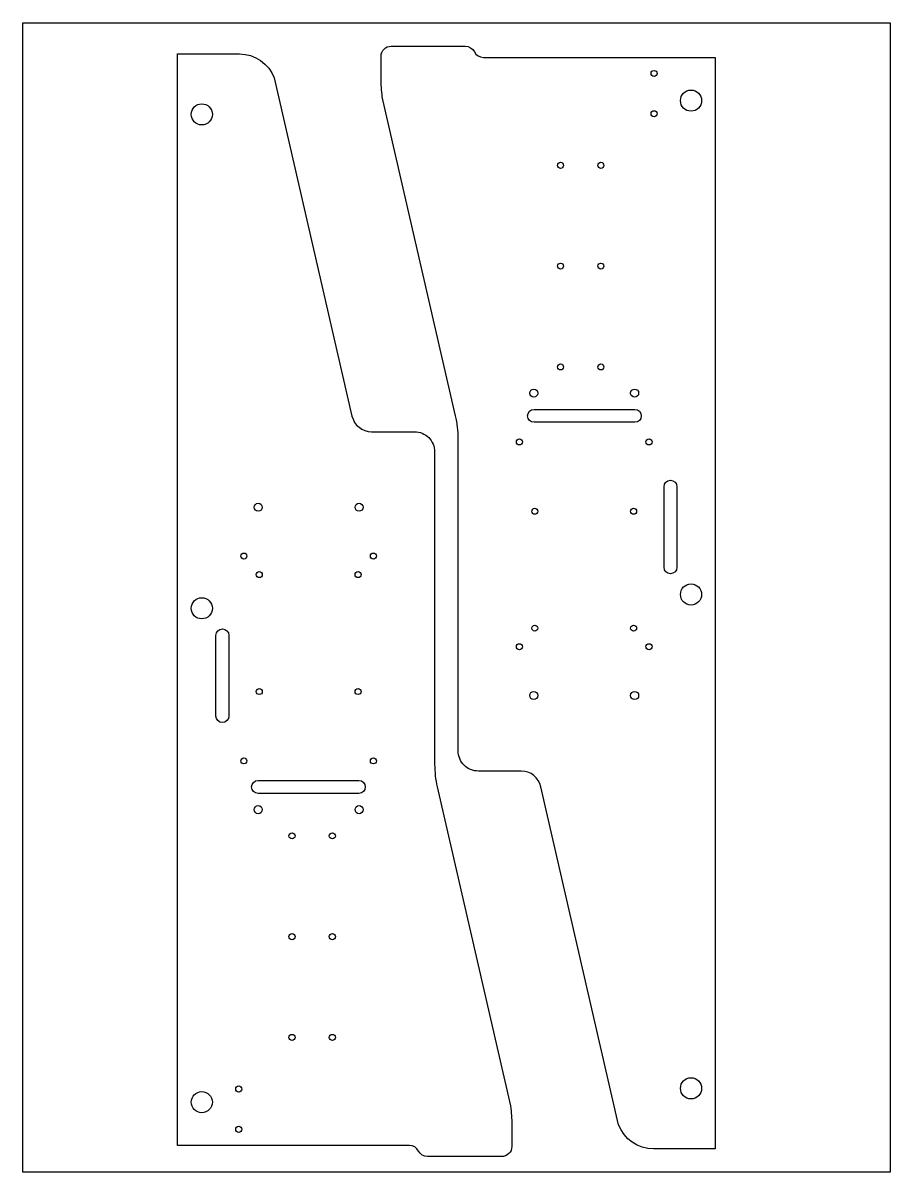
# Model space of a CAD drawing. Header units: millimetres. Extents: x 0 to 430, y 0 to 570.
import ezdxf

# ---------------------------------------------------------------- set-up
doc = ezdxf.new("R2010")
doc.units = ezdxf.units.MM
doc.header["$MEASUREMENT"] = 0

msp = doc.modelspace()

# ---------------------------------------------------------------- linework, layer by layer
at = {"linetype": 'ByBlock'}
msp.add_lwpolyline([(0, 0), (0, 570), (430, 570), (430, 0)], close=True, dxfattribs=at)
for points in [[(242.41, 23.4), (242.41, 12.65, -0.414214), (237.41, 7.65), (200.63, 7.65, -0.284597), (196.15, 10.42, 0.284597), (191.68, 13.19), (76.68, 13.19), (76.68, 554.65), (107.32, 554.65, -0.311459), (124.62, 542.72), (163.16, 375.02, 0.3495), (172.9, 367.26), (194.17, 367.26, -0.414214), (204.17, 357.26), (204.17, 202.22, 0.05653), (205.44, 191.02), (241.81, 32.75, -0.032338)], [(177.6, 542.74), (177.6, 553.5, -0.414214), (182.6, 558.5), (219.38, 558.5, -0.284597), (223.86, 555.72, 0.284597), (228.33, 552.95), (343.33, 552.95), (343.33, 11.5), (312.69, 11.5, -0.311459), (295.39, 23.43), (256.85, 191.13, 0.3495), (247.11, 198.89), (225.84, 198.89, -0.414214), (215.84, 208.89), (215.84, 363.92, 0.05653), (214.57, 375.12), (178.2, 533.39, -0.032338)], [(303.44, 371.91), (253.44, 371.91, -1), (253.44, 378.31), (303.44, 378.31, -1)], [(324.31, 339.97), (324.31, 299.97, -1), (317.91, 299.97), (317.91, 339.97, -1)], [(95.7, 226.18), (95.7, 266.18, -1), (102.1, 266.18), (102.1, 226.18, -1)], [(116.57, 194.24), (166.57, 194.24, -1), (166.57, 187.84), (116.57, 187.84, -1)]]:
    msp.add_lwpolyline(points, format="xyb", close=True, dxfattribs=at)
for centre, radius in [((313, 544.96), 1.5), ((313, 524.96), 1.5), ((266.59, 499.38), 1.5), ((286.59, 499.38), 1.5), ((266.59, 449.38), 1.5), ((286.59, 449.38), 1.5), ((266.59, 399.38), 1.5), ((286.59, 399.38), 1.5), ((253.34, 386.39), 2), ((303.34, 386.39), 2), ((246.21, 362.19), 1.5), ((310.47, 362.19), 1.5), ((116.67, 329.76), 2), ((166.67, 329.76), 2), ((253.84, 327.79), 1.5), ((302.84, 327.79), 1.5), ((109.54, 305.56), 1.5), ((173.8, 305.56), 1.5), ((117.17, 296.35), 1.5), ((166.17, 296.35), 1.5), ((253.84, 269.79), 1.5), ((302.84, 269.79), 1.5), ((246.21, 260.59), 1.5), ((310.47, 260.59), 1.5), ((117.17, 238.35), 1.5), ((166.17, 238.35), 1.5), ((253.34, 236.39), 2), ((303.34, 236.39), 2), ((109.54, 203.96), 1.5), ((173.8, 203.96), 1.5), ((116.67, 179.76), 2), ((166.67, 179.76), 2), ((133.42, 166.76), 1.5), ((153.42, 166.76), 1.5), ((133.42, 116.76), 1.5), ((153.42, 116.76), 1.5), ((133.42, 66.76), 1.5), ((153.42, 66.76), 1.5), ((107.01, 41.18), 1.5), ((107.01, 21.18), 1.5)]:
    msp.add_circle(centre, radius, dxfattribs=at)
for centre in [(331.33, 531.5), (331.33, 531.5), (88.68, 524.65), (88.68, 524.65), (331.33, 286.5), (331.33, 286.5), (88.68, 279.65), (88.68, 279.65), (331.33, 41.5), (331.33, 41.5), (88.68, 34.65), (88.68, 34.65)]:
    msp.add_circle(centre, 5.25)

doc.saveas('drawing.dxf')
